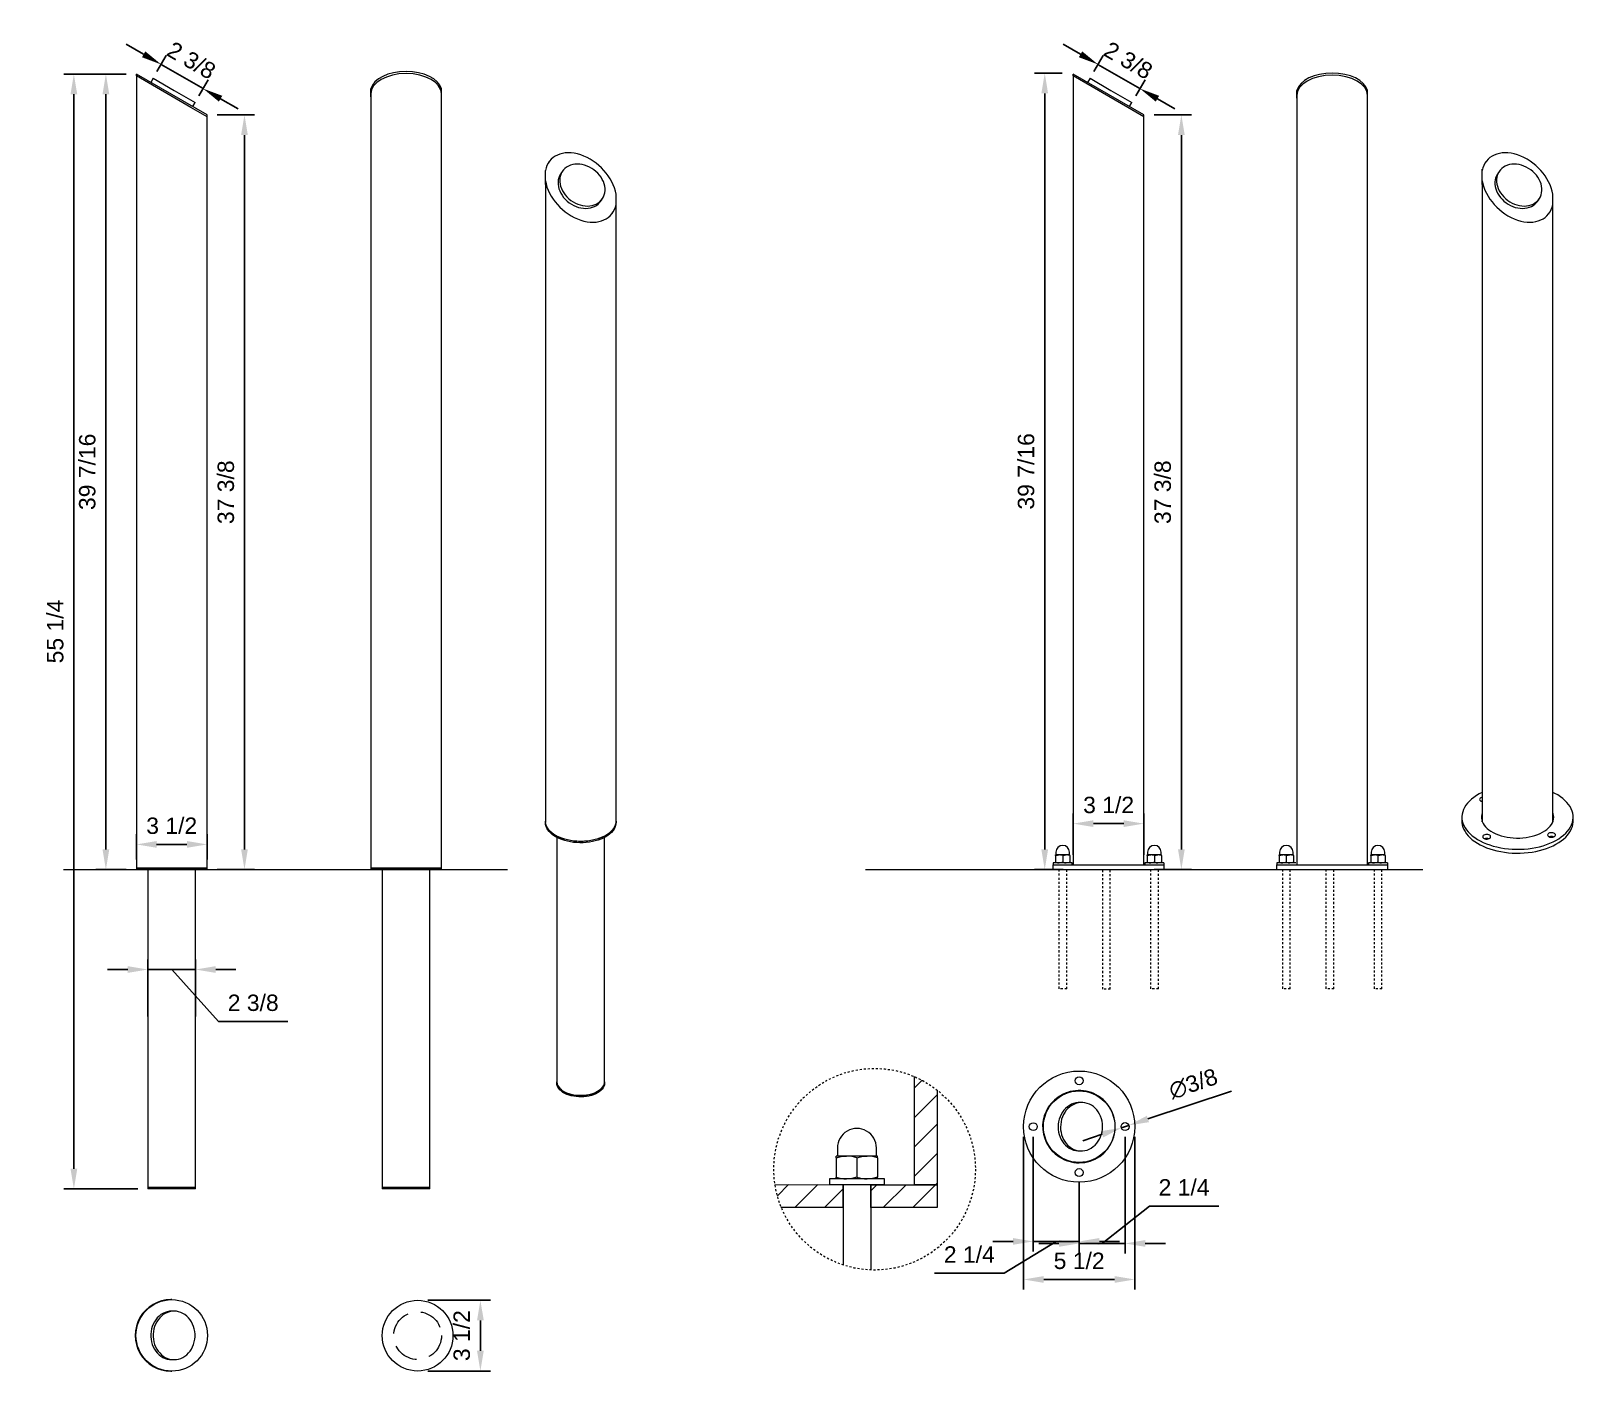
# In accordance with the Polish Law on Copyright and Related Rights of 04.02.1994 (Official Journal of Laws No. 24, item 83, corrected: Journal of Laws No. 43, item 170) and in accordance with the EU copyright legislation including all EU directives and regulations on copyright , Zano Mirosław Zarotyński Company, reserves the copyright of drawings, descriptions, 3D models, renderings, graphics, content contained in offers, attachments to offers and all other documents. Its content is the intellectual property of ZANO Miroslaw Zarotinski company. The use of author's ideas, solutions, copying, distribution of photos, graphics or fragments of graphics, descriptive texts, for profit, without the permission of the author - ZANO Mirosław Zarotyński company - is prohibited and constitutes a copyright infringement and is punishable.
# Model space of a CAD drawing. Header units: inches. Extents: x -1.8 to 74.6, y 7.1 to 73.5.
import ezdxf

# ---------------------------------------------------------------- set-up
doc = ezdxf.new("R2010")
doc.units = ezdxf.units.IN
doc.header["$PDSIZE"] = -1
doc.linetypes.add('HIDDEN', pattern=[1.905, 1.27, -0.635])
for name, color, linetype, lineweight in [('ZANO_R', 7, 'Continuous', 0), ('ZANO_R_przerywana', 250, 'HIDDEN', 0), ('ZANO_W', 1, 'Continuous', 0)]:
    doc.layers.add(name, color=color, linetype=linetype, lineweight=lineweight)
doc.styles.get("Standard").update_dxf_attribs({"font": 'arial.ttf'})
doc.dimstyles.new('amerykanie', dxfattribs={"dimtxt": 50, "dimasz": 50, "dimexe": 0.5, "dimexo": 0.5, "dimgap": 1, "dimtad": 1, "dimdec": 0, "dimzin": 0, "dimlunit": 5, "dimtxsty": 'Standard', "dimcen": 0.09, "dimclrd": 1, "dimclre": 1, "dimclrt": 1, "dimazin": 0, "dimtfac": 1, "dimtdec": 0, "dimtmove": 0, "dimatfit": 3, "dimfxl": 1, "dimtzin": 0, "dimarcsym": 1})

# ---------------------------------------------------------------- blocks, each defined once
blk = doc.blocks.new('*D356')
at = {"layer": 'Defpoints', "color": 0}
for p in [(52.213, 19.157), (52.587, 19.282)]:
    blk.add_point(p, dxfattribs=at)
at = {"layer": 'ZANO_W', "color": 1, "lineweight": -2}
for p, q in [((57.675, 20.982), (53.535, 19.599)), ((52.213, 19.157), (52.587, 19.282)), ((51.265, 18.84), (50.316, 18.523))]:
    blk.add_line(p, q, dxfattribs=at)
at = {"layer": 'ZANO_W', "color": 1}
for points in [[(51.318, 18.682), (51.212, 18.998), (52.213, 19.157)], [(53.482, 19.757), (53.588, 19.441), (52.587, 19.282)]]:
    blk.add_solid(points, dxfattribs=at)
at = {"layer": 'ZANO_W', "color": 1, "insert": (55.782, 21.338), "char_height": 0.8125, "attachment_point": 5, "rotation": 18.47872}
blk.add_mtext('∅3/8', dxfattribs=at)
blk = doc.blocks.new('*D357')
at = {"layer": 'Defpoints', "color": 0}
for p in [(6.915, 33.204), (3.416, 31.956), (6.915, 31.956)]:
    blk.add_point(p, dxfattribs=at)
at = {"layer": 'ZANO_W', "color": 1, "lineweight": -2}
for p, q in [((3.416, 32.456), (3.416, 33.704)), ((6.915, 32.456), (6.915, 33.704)), ((4.416, 33.204), (5.915, 33.204))]:
    blk.add_line(p, q, dxfattribs=at)
at = {"layer": 'ZANO_W', "color": 1}
for points in [[(4.416, 33.371), (4.416, 33.037), (3.416, 33.204)], [(5.915, 33.037), (5.915, 33.371), (6.915, 33.204)]]:
    blk.add_solid(points, dxfattribs=at)
at = {"layer": 'ZANO_W', "color": 1, "insert": (5.166, 34.124), "char_height": 0.8125, "attachment_point": 5}
blk.add_mtext('3 1/2', dxfattribs=at)
blk = doc.blocks.new('*D358')
at = {"layer": 'Defpoints', "color": 0}
for p in [(6.347, 27.004), (3.985, 24.179), (6.347, 24.179)]:
    blk.add_point(p, dxfattribs=at)
at = {"layer": 'ZANO_W', "color": 1, "lineweight": -2}
for p, q in [((2.985, 27.004), (1.985, 27.004)), ((3.985, 24.679), (3.985, 27.504)), ((3.985, 27.004), (6.347, 27.004)), ((7.482, 24.432), (5.166, 27.004)), ((6.347, 24.679), (6.347, 27.504)), ((7.347, 27.004), (8.347, 27.004)), ((10.923, 24.432), (7.482, 24.432))]:
    blk.add_line(p, q, dxfattribs=at)
at = {"layer": 'ZANO_W', "color": 1}
for points in [[(2.985, 26.837), (2.985, 27.171), (3.985, 27.004)], [(7.347, 27.171), (7.347, 26.837), (6.347, 27.004)]]:
    blk.add_solid(points, dxfattribs=at)
at = {"layer": 'ZANO_W', "color": 1, "insert": (9.203, 25.352), "char_height": 0.8125, "attachment_point": 5}
blk.add_mtext('2 3/8', dxfattribs=at)
blk = doc.blocks.new('*D359')
at = {"layer": 'Defpoints', "color": 0}
for p in [(17.349, 10.614), (20.46, 10.614), (17.349, 7.111)]:
    blk.add_point(p, dxfattribs=at)
at = {"layer": 'ZANO_W', "color": 1, "lineweight": -2}
for p, q in [((17.849, 10.614), (20.96, 10.614)), ((20.46, 8.111), (20.46, 9.614)), ((17.849, 7.111), (20.96, 7.111))]:
    blk.add_line(p, q, dxfattribs=at)
at = {"layer": 'ZANO_W', "color": 1}
for points in [[(20.627, 9.614), (20.293, 9.614), (20.46, 10.614)], [(20.293, 8.111), (20.627, 8.111), (20.46, 7.111)]]:
    blk.add_solid(points, dxfattribs=at)
at = {"layer": 'ZANO_W', "color": 1, "insert": (19.539, 8.863), "char_height": 0.8125, "attachment_point": 5, "rotation": 90}
blk.add_mtext('3 1/2', dxfattribs=at)
blk = doc.blocks.new('*D360')
at = {"layer": 'Defpoints', "color": 0}
for p in [(3.416, 71.374), (1.904, 31.956), (3.416, 31.956)]:
    blk.add_point(p, dxfattribs=at)
at = {"layer": 'ZANO_W', "color": 1, "lineweight": -2}
for p, q in [((2.916, 71.374), (1.404, 71.374)), ((1.904, 70.374), (1.904, 32.956)), ((2.916, 31.956), (1.404, 31.956))]:
    blk.add_line(p, q, dxfattribs=at)
at = {"layer": 'ZANO_W', "color": 1}
for points in [[(2.07, 70.374), (1.737, 70.374), (1.904, 71.374)], [(1.737, 32.956), (2.07, 32.956), (1.904, 31.956)]]:
    blk.add_solid(points, dxfattribs=at)
at = {"layer": 'ZANO_W', "color": 1, "insert": (0.983, 51.665), "char_height": 0.8125, "attachment_point": 5, "rotation": 90}
blk.add_mtext('39 7/16', dxfattribs=at)
blk = doc.blocks.new('*D361')
at = {"layer": 'Defpoints', "color": 0}
for p in [(6.915, 69.354), (6.915, 31.956), (8.77, 31.956)]:
    blk.add_point(p, dxfattribs=at)
at = {"layer": 'ZANO_W', "color": 1, "lineweight": -2}
for p, q in [((7.415, 69.354), (9.27, 69.354)), ((8.77, 68.354), (8.77, 32.956)), ((7.415, 31.956), (9.27, 31.956))]:
    blk.add_line(p, q, dxfattribs=at)
at = {"layer": 'ZANO_W', "color": 1}
for points in [[(8.937, 68.354), (8.603, 68.354), (8.77, 69.354)], [(8.603, 32.956), (8.937, 32.956), (8.77, 31.956)]]:
    blk.add_solid(points, dxfattribs=at)
at = {"layer": 'ZANO_W', "color": 1, "insert": (7.85, 50.655), "char_height": 0.8125, "attachment_point": 5, "rotation": 90}
blk.add_mtext('37 3/8', dxfattribs=at)
blk = doc.blocks.new('*D362')
at = {"layer": 'Defpoints', "color": 0}
for p in [(49.792, 71.419), (48.421, 31.956), (49.836, 31.956)]:
    blk.add_point(p, dxfattribs=at)
at = {"layer": 'ZANO_W', "color": 1, "lineweight": -2}
for p, q in [((49.292, 71.419), (47.921, 71.419)), ((48.421, 70.419), (48.421, 32.956)), ((49.336, 31.956), (47.921, 31.956))]:
    blk.add_line(p, q, dxfattribs=at)
at = {"layer": 'ZANO_W', "color": 1}
for points in [[(48.587, 70.419), (48.254, 70.419), (48.421, 71.419)], [(48.254, 32.956), (48.587, 32.956), (48.421, 31.956)]]:
    blk.add_solid(points, dxfattribs=at)
at = {"layer": 'ZANO_W', "color": 1, "insert": (47.5, 51.688), "char_height": 0.8125, "attachment_point": 5, "rotation": 90}
blk.add_mtext('39 7/16', dxfattribs=at)
blk = doc.blocks.new('*D364')
at = {"layer": 'Defpoints', "color": 0}
for p in [(53.336, 34.233), (49.836, 32.192), (53.336, 32.192)]:
    blk.add_point(p, dxfattribs=at)
at = {"layer": 'ZANO_W', "color": 1, "lineweight": -2}
for p, q in [((49.836, 32.692), (49.836, 34.733)), ((53.336, 32.692), (53.336, 34.733)), ((50.836, 34.233), (52.336, 34.233))]:
    blk.add_line(p, q, dxfattribs=at)
at = {"layer": 'ZANO_W', "color": 1}
for points in [[(50.836, 34.4), (50.836, 34.067), (49.836, 34.233)], [(52.336, 34.067), (52.336, 34.4), (53.336, 34.233)]]:
    blk.add_solid(points, dxfattribs=at)
at = {"layer": 'ZANO_W', "color": 1, "insert": (51.586, 35.154), "char_height": 0.8125, "attachment_point": 5}
blk.add_mtext('3 1/2', dxfattribs=at)
blk = doc.blocks.new('*D365')
at = {"layer": 'Defpoints', "color": 0}
for p in [(47.853, 19.218), (50.127, 16.945), (50.127, 13.532)]:
    blk.add_point(p, dxfattribs=at)
at = {"layer": 'ZANO_W', "color": 1, "lineweight": -2}
for p, q in [((47.853, 18.718), (47.853, 13.032)), ((50.127, 16.445), (50.127, 13.032)), ((46.853, 13.532), (45.853, 13.532)), ((46.404, 11.958), (48.99, 13.532)), ((47.853, 13.532), (50.127, 13.532)), ((51.127, 13.532), (52.127, 13.532)), ((42.967, 11.958), (46.404, 11.958))]:
    blk.add_line(p, q, dxfattribs=at)
at = {"layer": 'ZANO_W', "color": 1}
for points in [[(46.853, 13.365), (46.853, 13.699), (47.853, 13.532)], [(51.127, 13.699), (51.127, 13.365), (50.127, 13.532)]]:
    blk.add_solid(points, dxfattribs=at)
at = {"layer": 'ZANO_W', "color": 1, "insert": (44.685, 12.878), "char_height": 0.8125, "attachment_point": 5}
blk.add_mtext('2 1/4', dxfattribs=at)
blk = doc.blocks.new('*D366')
at = {"layer": 'Defpoints', "color": 0}
for p in [(52.4, 19.219), (50.127, 16.945), (52.4, 13.432)]:
    blk.add_point(p, dxfattribs=at)
at = {"layer": 'ZANO_W', "color": 1, "lineweight": -2}
for p, q in [((52.4, 18.719), (52.4, 12.932)), ((50.127, 16.445), (50.127, 12.932)), ((53.606, 15.285), (51.263, 13.432)), ((57.042, 15.285), (53.606, 15.285)), ((49.127, 13.432), (48.127, 13.432)), ((50.127, 13.432), (52.4, 13.432)), ((53.4, 13.432), (54.4, 13.432))]:
    blk.add_line(p, q, dxfattribs=at)
at = {"layer": 'ZANO_W', "color": 1}
for points in [[(49.127, 13.265), (49.127, 13.599), (50.127, 13.432)], [(53.4, 13.599), (53.4, 13.265), (52.4, 13.432)]]:
    blk.add_solid(points, dxfattribs=at)
at = {"layer": 'ZANO_W', "color": 1, "insert": (55.324, 16.205), "char_height": 0.8125, "attachment_point": 5}
blk.add_mtext('2 1/4', dxfattribs=at)
blk = doc.blocks.new('*D367')
at = {"layer": 'Defpoints', "color": 0}
for p in [(4.185, 71.067), (6.719, 70.654), (6.264, 69.866)]:
    blk.add_point(p, dxfattribs=at)
at = {"layer": 'ZANO_W', "color": 1, "lineweight": -2}
for p, q in [((3.774, 72.354), (2.908, 72.854)), ((4.435, 71.5), (4.89, 72.287)), ((4.64, 71.854), (6.719, 70.654)), ((6.514, 70.299), (6.969, 71.087)), ((7.585, 70.154), (8.451, 69.654))]:
    blk.add_line(p, q, dxfattribs=at)
at = {"layer": 'ZANO_W', "color": 1}
for points in [[(3.69, 72.21), (3.857, 72.499), (4.64, 71.854)], [(7.669, 70.298), (7.502, 70.009), (6.719, 70.654)]]:
    blk.add_solid(points, dxfattribs=at)
at = {"layer": 'ZANO_W', "color": 1, "insert": (6.14, 72.051), "char_height": 0.8125, "attachment_point": 5, "rotation": 330}
blk.add_mtext('2 3/8', dxfattribs=at)
blk = doc.blocks.new('*D369')
at = {"layer": 'Defpoints', "color": 0}
for p in [(53.336, 69.354), (53.336, 31.956), (55.191, 31.956)]:
    blk.add_point(p, dxfattribs=at)
at = {"layer": 'ZANO_W', "color": 1, "lineweight": -2}
for p, q in [((53.836, 69.354), (55.691, 69.354)), ((55.191, 68.354), (55.191, 32.956)), ((53.836, 31.956), (55.691, 31.956))]:
    blk.add_line(p, q, dxfattribs=at)
at = {"layer": 'ZANO_W', "color": 1}
for points in [[(55.357, 68.354), (55.024, 68.354), (55.191, 69.354)], [(55.024, 32.956), (55.357, 32.956), (55.191, 31.956)]]:
    blk.add_solid(points, dxfattribs=at)
at = {"layer": 'ZANO_W', "color": 1, "insert": (54.27, 50.655), "char_height": 0.8125, "attachment_point": 5, "rotation": 90}
blk.add_mtext('37 3/8', dxfattribs=at)
blk = doc.blocks.new('*D370')
at = {"layer": 'Defpoints', "color": 0}
for p in [(50.605, 71.067), (53.14, 70.654), (52.685, 69.866)]:
    blk.add_point(p, dxfattribs=at)
at = {"layer": 'ZANO_W', "color": 1, "lineweight": -2}
for p, q in [((50.194, 72.354), (49.328, 72.854)), ((50.855, 71.5), (51.31, 72.287)), ((51.06, 71.854), (53.14, 70.654)), ((52.935, 70.299), (53.39, 71.087)), ((54.006, 70.154), (54.872, 69.654))]:
    blk.add_line(p, q, dxfattribs=at)
at = {"layer": 'ZANO_W', "color": 1}
for points in [[(50.111, 72.21), (50.278, 72.499), (51.06, 71.854)], [(54.089, 70.298), (53.923, 70.009), (53.14, 70.654)]]:
    blk.add_solid(points, dxfattribs=at)
at = {"layer": 'ZANO_W', "color": 1, "insert": (52.56, 72.051), "char_height": 0.8125, "attachment_point": 5, "rotation": 330}
blk.add_mtext('2 3/8', dxfattribs=at)
blk = doc.blocks.new('*D371')
at = {"layer": 'Defpoints', "color": 0}
for p in [(47.371, 19.218), (52.882, 19.219), (52.882, 11.646)]:
    blk.add_point(p, dxfattribs=at)
at = {"layer": 'ZANO_W', "color": 1, "lineweight": -2}
for p, q in [((47.371, 18.718), (47.371, 11.146)), ((52.882, 18.719), (52.882, 11.146)), ((48.371, 11.646), (51.882, 11.646))]:
    blk.add_line(p, q, dxfattribs=at)
at = {"layer": 'ZANO_W', "color": 1}
for points in [[(48.371, 11.813), (48.371, 11.479), (47.371, 11.646)], [(51.882, 11.479), (51.882, 11.813), (52.882, 11.646)]]:
    blk.add_solid(points, dxfattribs=at)
at = {"layer": 'ZANO_W', "color": 1, "insert": (50.126, 12.566), "char_height": 0.8125, "attachment_point": 5}
blk.add_mtext('5 1/2', dxfattribs=at)
blk = doc.blocks.new('*D372')
at = {"layer": 'Defpoints', "color": 0}
for p in [(3.416, 71.374), (0.317, 16.131), (3.985, 16.131)]:
    blk.add_point(p, dxfattribs=at)
at = {"layer": 'ZANO_W', "color": 1, "lineweight": -2}
for p, q in [((2.916, 71.374), (-0.183, 71.374)), ((0.317, 70.374), (0.317, 17.131)), ((3.485, 16.131), (-0.183, 16.131))]:
    blk.add_line(p, q, dxfattribs=at)
at = {"layer": 'ZANO_W', "color": 1}
for points in [[(0.484, 70.374), (0.15, 70.374), (0.317, 71.374)], [(0.15, 17.131), (0.484, 17.131), (0.317, 16.131)]]:
    blk.add_solid(points, dxfattribs=at)
at = {"layer": 'ZANO_W', "color": 1, "insert": (-0.603, 43.752), "char_height": 0.8125, "attachment_point": 5, "rotation": 90}
blk.add_mtext('55 1/4', dxfattribs=at)

msp = doc.modelspace()

# ---------------------------------------------------------------- linework, layer by layer
at = {"layer": 'ZANO_R'}
for p, q in [((6.91544, 69.35368), (3.41574, 71.37423)), ((3.41574, 71.28332), (3.41574, 51.71809)), ((6.11428, 69.72532), (3.41574, 71.28332)), ((4.24387, 71.16886), (4.12577, 70.9643)), ((4.24387, 71.16886), (5.28369, 70.56851)), ((53.33598, 69.35368), (49.83628, 71.37423)), ((49.83628, 71.32269), (49.83628, 32.19222)), ((52.53482, 69.72532), (49.83628, 71.28332)), ((50.66441, 71.16886), (50.54631, 70.9643)), ((50.66441, 71.16886), (51.70423, 70.56851)), ((5.28369, 70.56851), (6.32351, 69.96817)), ((15.02872, 70.39115), (15.02872, 32.03475)), ((18.52842, 32.03475), (18.52842, 70.39115)), ((51.70423, 70.56851), (52.74405, 69.96817)), ((60.91469, 70.31241), (60.91469, 32.19222)), ((64.41439, 32.19222), (64.41439, 70.31241)), ((6.91544, 69.26277), (6.11428, 69.72532)), ((6.20541, 69.76362), (6.32351, 69.96817)), ((53.33598, 69.26277), (52.53482, 69.72532)), ((52.62595, 69.76362), (52.74405, 69.96817)), ((6.91544, 51.71809), (6.91544, 69.26277)), ((53.33598, 32.19222), (53.33598, 69.30214)), ((23.85715, 67.02145), (23.82931, 66.98184)), ((24.53097, 66.56383), (24.44746, 66.44501)), ((70.27462, 67.02145), (70.24678, 66.98184)), ((70.94844, 66.56383), (70.86493, 66.44501)), ((23.67995, 65.91039), (23.67995, 34.36081)), ((70.09742, 65.91039), (70.09742, 34.36081)), ((26.41213, 65.06419), (26.49564, 65.18301)), ((72.82959, 65.06419), (72.9131, 65.18301)), ((26.9746, 64.44815), (27.00244, 64.48775)), ((27.17964, 34.36081), (27.17964, 64.91984)), ((73.39207, 64.44815), (73.41991, 64.48775)), ((73.59711, 34.36081), (73.59711, 64.91984)), ((3.41574, 51.71809), (3.41574, 32.03475)), ((6.91544, 32.03475), (6.91544, 51.71809)), ((69.0916, 34.55367), (69.0916, 34.36081)), ((74.60293, 34.36081), (74.60293, 34.55367)), ((23.67995, 34.36081), (23.67995, 34.29652)), ((27.17964, 34.29652), (27.17964, 34.36081)), ((70.09819, 34.33078), (70.09742, 34.36081)), ((24.2488, 33.55112), (24.2488, 21.43872)), ((26.6108, 21.43872), (26.6108, 33.55112)), ((48.83046, 32.19222), (48.83046, 31.95602)), ((48.83046, 32.19222), (51.72084, 32.19222)), ((48.84078, 32.29064), (48.84078, 32.19222)), ((49.78558, 32.29064), (48.84078, 32.29064)), ((48.95888, 32.65266), (48.95888, 32.6843)), ((49.13603, 32.6843), (48.95888, 32.6843)), ((48.95888, 32.65266), (48.95888, 32.32228)), ((48.95888, 32.29064), (48.95888, 32.32228)), ((48.97856, 32.82209), (48.97856, 32.69415)), ((49.49033, 32.6843), (49.13603, 32.6843)), ((49.31318, 32.65266), (49.31318, 32.32228)), ((49.66748, 32.6843), (49.49033, 32.6843)), ((49.6478, 32.69415), (49.6478, 32.82209)), ((49.66748, 32.65266), (49.66748, 32.6843)), ((49.66748, 32.65266), (49.66748, 32.32228)), ((49.66748, 32.29064), (49.66748, 32.32228)), ((49.78558, 32.19222), (49.78558, 32.29064)), ((51.72084, 32.19222), (54.34179, 32.19222)), ((53.38219, 32.29064), (53.38219, 32.19222)), ((54.32699, 32.29064), (53.38219, 32.29064)), ((53.50029, 32.65266), (53.50029, 32.6843)), ((53.67744, 32.6843), (53.50029, 32.6843)), ((53.50029, 32.65266), (53.50029, 32.32228)), ((53.50029, 32.29064), (53.50029, 32.32228)), ((53.51998, 32.82209), (53.51998, 32.69415)), ((54.03174, 32.6843), (53.67744, 32.6843)), ((53.85459, 32.65266), (53.85459, 32.32228)), ((54.20889, 32.6843), (54.03174, 32.6843)), ((54.18921, 32.69415), (54.18921, 32.82209)), ((54.20889, 32.65266), (54.20889, 32.6843)), ((54.20889, 32.65266), (54.20889, 32.32228)), ((54.20889, 32.29064), (54.20889, 32.32228)), ((54.34179, 31.95602), (54.34179, 32.19222)), ((59.90888, 32.19222), (59.90888, 31.95602)), ((59.90888, 32.19222), (65.42021, 32.19222)), ((59.91919, 32.29064), (59.91919, 32.19222)), ((60.86399, 32.29064), (59.91919, 32.29064)), ((60.03729, 32.65266), (60.03729, 32.6843)), ((60.21444, 32.6843), (60.03729, 32.6843)), ((60.03729, 32.65266), (60.03729, 32.32228)), ((60.03729, 32.29064), (60.03729, 32.32228)), ((60.05698, 32.82209), (60.05698, 32.69415)), ((60.56874, 32.6843), (60.21444, 32.6843)), ((60.39159, 32.65266), (60.39159, 32.32228)), ((60.74589, 32.6843), (60.56874, 32.6843)), ((60.72621, 32.69415), (60.72621, 32.82209)), ((60.74589, 32.65266), (60.74589, 32.6843)), ((60.74589, 32.65266), (60.74589, 32.32228)), ((60.74589, 32.29064), (60.74589, 32.32228)), ((64.46061, 32.29064), (64.46061, 32.19222)), ((65.40541, 32.29064), (64.46061, 32.29064)), ((64.57871, 32.65266), (64.57871, 32.6843)), ((64.75586, 32.6843), (64.57871, 32.6843)), ((64.57871, 32.65266), (64.57871, 32.32228)), ((64.57871, 32.29064), (64.57871, 32.32228)), ((64.59839, 32.82209), (64.59839, 32.69415)), ((65.11016, 32.6843), (64.75586, 32.6843)), ((64.93301, 32.65266), (64.93301, 32.32228)), ((65.28731, 32.6843), (65.11016, 32.6843)), ((65.26762, 32.69415), (65.26762, 32.82209)), ((65.28731, 32.65266), (65.28731, 32.6843)), ((65.28731, 32.65266), (65.28731, 32.32228)), ((65.28731, 32.29064), (65.28731, 32.32228)), ((65.42021, 31.95602), (65.42021, 32.19222)), ((3.41574, 32.03475), (3.41574, 31.95602)), ((6.91544, 32.03475), (3.41574, 32.03475)), ((6.91544, 31.95602), (3.41574, 31.95602)), ((3.98459, 31.95602), (3.98459, 16.20935)), ((6.34659, 16.20935), (6.34659, 31.95602)), ((6.91544, 31.95602), (6.91544, 32.03475)), ((15.02872, 32.03475), (15.02872, 31.95602)), ((16.77857, 32.03475), (15.02872, 32.03475)), ((18.52842, 32.03475), (15.02872, 32.03475)), ((16.77857, 31.95602), (15.02872, 31.95602)), ((15.59757, 31.95602), (15.59757, 16.20935)), ((18.52842, 32.03475), (16.77857, 32.03475)), ((18.52842, 31.95602), (16.77857, 31.95602)), ((17.95957, 16.20935), (17.95957, 31.95602)), ((18.52842, 31.95602), (18.52842, 32.03475)), ((48.83046, 31.95602), (51.72084, 31.95602)), ((51.72084, 31.95602), (54.34179, 31.95602)), ((59.90888, 31.95602), (65.42021, 31.95602)), ((24.2488, 21.43872), (24.2488, 21.37443)), ((26.6108, 21.37443), (26.6108, 21.43872)), ((41.9566, 21.70415), (41.9566, 16.34302)), ((41.9566, 21.11908), (42.35181, 21.5143)), ((41.9566, 19.66052), (43.09353, 20.79745)), ((43.09353, 21.02771), (43.09353, 16.34302)), ((50.21258, 20.98832), (50.17326, 20.99023)), ((50.30277, 20.41243), (50.18481, 20.41818)), ((41.9566, 18.20196), (43.09353, 19.33889)), ((38.09103, 17.67279), (38.09103, 17.76418)), ((38.60265, 17.76418), (38.09103, 17.76418)), ((38.09103, 17.67279), (38.34169, 17.7391)), ((38.09103, 17.67279), (38.09103, 16.71864)), ((38.14788, 18.16211), (38.14788, 17.79261)), ((38.34169, 17.7391), (38.60265, 17.76418)), ((39.62589, 17.76418), (38.60265, 17.76418)), ((39.11427, 17.67279), (39.36493, 17.7391)), ((39.11427, 17.67279), (39.11427, 16.71864)), ((39.36493, 17.7391), (39.62589, 17.76418)), ((40.13751, 17.76418), (39.62589, 17.76418)), ((40.08066, 17.79261), (40.08066, 18.16211)), ((40.13751, 17.67279), (40.13751, 17.76418)), ((40.13751, 17.67279), (40.13751, 16.71864)), ((41.9566, 16.7434), (43.09353, 17.88033)), ((50.06802, 18.01965), (50.18598, 18.01391)), ((50.00094, 17.45143), (50.04026, 17.44951)), ((3.98459, 16.20935), (3.98459, 16.13062)), ((6.34659, 16.20935), (3.98459, 16.20935)), ((3.98459, 16.20935), (5.16744, 16.20935)), ((6.34659, 16.13062), (3.98459, 16.13062)), ((5.16744, 16.20935), (6.34659, 16.20935)), ((6.34659, 16.13062), (6.34659, 16.20935)), ((15.59757, 16.20935), (15.59757, 16.13062)), ((16.78042, 16.20935), (15.59757, 16.20935)), ((15.59757, 16.20935), (17.95957, 16.20935)), ((16.78042, 16.13062), (15.59757, 16.13062)), ((17.95957, 16.20935), (16.78042, 16.20935)), ((17.95957, 16.13062), (16.78042, 16.13062)), ((17.95957, 16.13062), (17.95957, 16.20935)), ((35.0547, 16.34557), (38.43211, 16.34302)), ((35.17239, 15.79344), (35.7244, 16.34544)), ((36.0436, 15.20609), (37.18166, 16.34414)), ((37.50217, 15.20609), (38.43211, 16.13603)), ((37.74995, 16.62725), (37.74995, 16.34302)), ((40.47859, 16.62725), (37.74995, 16.62725)), ((40.47859, 16.34302), (37.74995, 16.34302)), ((38.09103, 16.62725), (38.09103, 16.71864)), ((38.43211, 15.20609), (38.43211, 16.34302)), ((38.43211, 16.34302), (38.43211, 12.36278)), ((38.86362, 16.65234), (38.60265, 16.62725)), ((39.11427, 16.71864), (38.86362, 16.65234)), ((39.88685, 16.65234), (39.62589, 16.62725)), ((39.79643, 15.20609), (39.79643, 16.34302)), ((39.79643, 16.34302), (43.09353, 16.34302)), ((39.79643, 16.34302), (39.79643, 12.11669)), ((39.79643, 16.04179), (40.09766, 16.34302)), ((40.13751, 16.71864), (39.88685, 16.65234)), ((40.13751, 16.62725), (40.13751, 16.71864)), ((40.41929, 15.20609), (41.55622, 16.34302)), ((40.47859, 16.34302), (40.47859, 16.62725)), ((41.87785, 15.20609), (43.01478, 16.34302)), ((43.09353, 16.34302), (41.9566, 16.34302)), ((43.01478, 16.34302), (43.09353, 16.42177)), ((38.43211, 15.20609), (35.35048, 15.20609)), ((43.09353, 15.20609), (39.79643, 15.20609)), ((5.16559, 10.64647), (5.12622, 10.64647)), ((5.28369, 10.07565), (5.16559, 10.07565)), ((5.16559, 7.67428), (5.28369, 7.67428)), ((5.12622, 7.10347), (5.16559, 7.10347))]:
    msp.add_line(p, q, dxfattribs=at)
for points in [[(3.41574, 71.28332), (3.41574, 71.37423)], [(49.83628, 71.28332), (49.83628, 71.37423)], [(15.02872, 70.25446), (15.02872, 70.64148)], [(18.52842, 70.25446), (18.52842, 70.64148)], [(60.91469, 70.17572), (60.91469, 70.56274)], [(64.41439, 70.17572), (64.41439, 70.56274)], [(6.91544, 69.26277), (6.91544, 69.35368)], [(53.33598, 69.26277), (53.33598, 69.35368)], [(23.67995, 65.91039), (23.67995, 66.5972)], [(70.09742, 65.91039), (70.09742, 66.66767)], [(27.17964, 64.91984), (27.17964, 65.42273)], [(73.59711, 64.91984), (73.59711, 65.42273)], [(48.84078, 32.19222), (49.78558, 32.19222)], [(53.38219, 32.19222), (54.32699, 32.19222)], [(54.32699, 32.29064), (54.32699, 32.19222)], [(59.91919, 32.19222), (60.86399, 32.19222)], [(62.07876, 32.19222), (63.02356, 32.19222)], [(64.46061, 32.19222), (65.40541, 32.19222)], [(65.40541, 32.29064), (65.40541, 32.19222)], [(-0.1996, 31.95602), (21.79704, 31.95602)], [(39.54255, 31.95602), (67.15119, 31.95602)], [(43.09353, 16.34302), (43.09353, 15.20609)]]:
    msp.add_lwpolyline(points, dxfattribs=at)
at = {"layer": 'ZANO_R', "flags": 128}
for points in [[(24.66429, 65.3833), (24.74877, 65.28728), (24.8422, 65.19813), (24.94351, 65.1169), (25.05149, 65.04454), (25.16489, 64.98189), (25.28238, 64.9297), (25.40257, 64.88858), (25.52406, 64.859), (25.64542, 64.84131), (25.76524, 64.83573), (25.8821, 64.8423), (25.99463, 64.86097), (26.10153, 64.89151), (26.20153, 64.93356), (26.29346, 64.98663), (26.37624, 65.0501), (26.4489, 65.12322), (26.5106, 65.20513), (26.5606, 65.29488), (26.59833, 65.39141), (26.62333, 65.4936), (26.63532, 65.60023), (26.63416, 65.71007), (26.61985, 65.82183), (26.59258, 65.93419), (26.55264, 66.04583), (26.50053, 66.15546), (26.43684, 66.26178), (26.36232, 66.36354), (26.27784, 66.45956), (26.18441, 66.54871), (26.0831, 66.62994), (25.97512, 66.7023), (25.86172, 66.76494), (25.74423, 66.81713), (25.62404, 66.85826), (25.50255, 66.88784), (25.38119, 66.90553), (25.26137, 66.91111), (25.14451, 66.90453), (25.03197, 66.88586), (24.92508, 66.85533), (24.82508, 66.81328), (24.73315, 66.76021), (24.65037, 66.69674), (24.5777, 66.62362), (24.51601, 66.54171), (24.466, 66.45196), (24.42828, 66.35542), (24.40327, 66.25324), (24.39128, 66.1466), (24.39245, 66.03677), (24.40675, 65.92501), (24.43403, 65.81265), (24.47396, 65.701), (24.52608, 65.59138), (24.58977, 65.48506), (24.66429, 65.3833)], [(71.08176, 65.3833), (71.16623, 65.28728), (71.25967, 65.19813), (71.36098, 65.1169), (71.46896, 65.04454), (71.58236, 64.98189), (71.69984, 64.9297), (71.82004, 64.88858), (71.94153, 64.859), (72.06289, 64.84131), (72.1827, 64.83573), (72.29957, 64.8423), (72.4121, 64.86097), (72.519, 64.89151), (72.619, 64.93356), (72.71092, 64.98663), (72.79371, 65.0501), (72.86637, 65.12322), (72.92807, 65.20513), (72.97807, 65.29488), (73.0158, 65.39141), (73.0408, 65.4936), (73.05279, 65.60023), (73.05163, 65.71007), (73.03732, 65.82183), (73.01004, 65.93419), (72.97011, 66.04583), (72.918, 66.15546), (72.8543, 66.26178), (72.77978, 66.36354), (72.69531, 66.45956), (72.60187, 66.54871), (72.50057, 66.62994), (72.39258, 66.7023), (72.27919, 66.76494), (72.1617, 66.81713), (72.04151, 66.85826), (71.92002, 66.88784), (71.79866, 66.90553), (71.67884, 66.91111), (71.56198, 66.90453), (71.44944, 66.88586), (71.34255, 66.85533), (71.24255, 66.81328), (71.15062, 66.76021), (71.06784, 66.69674), (70.99517, 66.62362), (70.93348, 66.54171), (70.88347, 66.45196), (70.84575, 66.35542), (70.82074, 66.25324), (70.80875, 66.1466), (70.80992, 66.03677), (70.82422, 65.92501), (70.8515, 65.81265), (70.89143, 65.701), (70.94355, 65.59138), (71.00724, 65.48506), (71.08176, 65.3833)], [(24.44746, 66.44501), (24.4325, 66.42289), (24.3825, 66.33314), (24.34477, 66.23661), (24.31977, 66.13442), (24.30778, 66.02779), (24.30894, 65.91795), (24.32324, 65.80619), (24.35052, 65.69383), (24.39046, 65.58219), (24.44257, 65.47256), (24.50626, 65.36624), (24.58078, 65.26448)], [(70.86493, 66.44501), (70.84997, 66.42289), (70.79996, 66.33314), (70.76224, 66.23661), (70.73723, 66.13442), (70.72524, 66.02779), (70.72641, 65.91795), (70.74071, 65.80619), (70.76799, 65.69383), (70.80792, 65.58219), (70.86004, 65.47256), (70.92373, 65.36624), (70.99825, 65.26448)], [(24.58078, 65.26448), (24.66526, 65.16846), (24.75869, 65.07931), (24.86, 64.99808), (24.96798, 64.92572), (25.08138, 64.86308), (25.19887, 64.81089), (25.31906, 64.76976), (25.44055, 64.74018), (25.56191, 64.72249), (25.68173, 64.71691), (25.79859, 64.72349), (25.91113, 64.74215), (26.01802, 64.77269), (26.11802, 64.81474), (26.20995, 64.86781), (26.29273, 64.93128), (26.36539, 65.0044), (26.41213, 65.06419)], [(70.99825, 65.26448), (71.08273, 65.16846), (71.17616, 65.07931), (71.27747, 64.99808), (71.38545, 64.92572), (71.49885, 64.86308), (71.61634, 64.81089), (71.73653, 64.76976), (71.85802, 64.74018), (71.97938, 64.72249), (72.0992, 64.71691), (72.21606, 64.72349), (72.32859, 64.74215), (72.43549, 64.77269), (72.53549, 64.81474), (72.62742, 64.86781), (72.7102, 64.93128), (72.78286, 65.0044), (72.82959, 65.06419)], [(70.09742, 35.7826), (70.08999, 35.77906), (69.94303, 35.70357), (69.80579, 35.62221), (69.67894, 35.53542), (69.56315, 35.44362), (69.45899, 35.34728), (69.367, 35.2469), (69.28766, 35.14299), (69.22135, 35.03608), (69.16843, 34.9267), (69.12916, 34.81543), (69.10374, 34.70282), (69.09229, 34.58946), (69.09489, 34.47591), (69.11151, 34.36275), (69.14208, 34.25057), (69.18643, 34.13994), (69.24433, 34.03141), (69.31551, 33.92554), (69.39958, 33.82288), (69.49613, 33.72393), (69.60465, 33.62922), (69.72461, 33.53922), (69.85538, 33.45439), (69.9963, 33.37515)], [(70.09742, 35.54235), (70.06992, 35.53533), (70.02659, 35.51711), (69.99338, 35.49282), (69.97275, 35.46426), (69.96623, 35.43354), (69.97432, 35.40295), (69.99639, 35.37475), (70.03083, 35.35104)], [(69.9963, 33.37515), (70.14665, 33.30193), (70.30567, 33.23508), (70.47255, 33.17495), (70.64643, 33.12185), (70.82643, 33.07604), (71.01163, 33.03777), (71.20109, 33.00722), (71.39384, 32.98454), (71.5889, 32.96987), (71.78528, 32.96326), (71.98198, 32.96476), (72.17798, 32.97436), (72.37231, 32.992), (72.56396, 33.01761), (72.75195, 33.05104), (72.93534, 33.09212), (73.11318, 33.14066), (73.28457, 33.19639), (73.44864, 33.25904), (73.60454, 33.32829), (73.75149, 33.40378), (73.88874, 33.48513), (74.01559, 33.57193), (74.13138, 33.66373), (74.23554, 33.76007), (74.32752, 33.86045), (74.40687, 33.96436), (74.47317, 34.07127), (74.5261, 34.18064), (74.56537, 34.29192), (74.59079, 34.40452), (74.60223, 34.51789), (74.59964, 34.63144), (74.58301, 34.7446), (74.55245, 34.85678), (74.5081, 34.96741), (74.45019, 35.07594), (74.37902, 35.18181), (74.29495, 35.28447), (74.1984, 35.38341), (74.08988, 35.47813), (73.96992, 35.56813), (73.83915, 35.65296), (73.69823, 35.73219), (73.59711, 35.7826)], [(70.03083, 35.35104), (70.07508, 35.33357), (70.09742, 35.32809)], [(70.09742, 35.34948), (70.06992, 35.34246), (70.05893, 35.33879)], [(70.09742, 34.77453), (70.07339, 34.69709), (70.05838, 34.60603), (70.05736, 34.51455), (70.07036, 34.42338), (70.09726, 34.33323), (70.13785, 34.24481), (70.19183, 34.1588), (70.25876, 34.07589), (70.33812, 33.99671), (70.4293, 33.92189), (70.53157, 33.85202), (70.64414, 33.78764)], [(70.09742, 34.58167), (70.07339, 34.50423), (70.06389, 34.45724)], [(70.64414, 33.78764), (70.76612, 33.72925), (70.89657, 33.67731), (71.03445, 33.63224), (71.1787, 33.59437), (71.32818, 33.56402), (71.48173, 33.54141), (71.63813, 33.52672), (71.79617, 33.52007), (71.95461, 33.5215), (72.11221, 33.53102), (72.26774, 33.54854), (72.41997, 33.57393), (72.56773, 33.60698), (72.70984, 33.64744), (72.84521, 33.695), (72.97276, 33.74928), (73.09151, 33.80985), (73.20051, 33.87624), (73.29893, 33.94793), (73.38599, 34.02437), (73.461, 34.10495), (73.52338, 34.18904), (73.57265, 34.27598), (73.60841, 34.3651), (73.63039, 34.45569), (73.63841, 34.54705), (73.63241, 34.63846), (73.61245, 34.72921), (73.59711, 34.77453)], [(73.63064, 34.45724), (73.61245, 34.53634), (73.59711, 34.58167)], [(27.17964, 34.36081), (27.17568, 34.29285), (27.1581, 34.20278), (27.1266, 34.11398), (27.08145, 34.02717), (27.02299, 33.94304), (26.95171, 33.86228), (26.86817, 33.78553), (26.77306, 33.71342), (26.66712, 33.64651), (26.55123, 33.58536), (26.42631, 33.53045), (26.29336, 33.48222), (26.15346, 33.44107), (26.00773, 33.40733), (25.85735, 33.38126), (25.70353, 33.36308), (25.54751, 33.35293), (25.39053, 33.3509), (25.23387, 33.35699), (25.07879, 33.37117), (24.92654, 33.39332), (24.77834, 33.42326), (24.63538, 33.46074), (24.49882, 33.50547), (24.36975, 33.55709), (24.24922, 33.61518), (24.1382, 33.67928), (24.03757, 33.74886), (23.94816, 33.82337), (23.87067, 33.9022), (23.80573, 33.98473), (23.75388, 34.07028), (23.71551, 34.15818), (23.69095, 34.2477), (23.68039, 34.33814), (23.67995, 34.36081)], [(27.17964, 34.36081), (27.1792, 34.33814), (27.16864, 34.2477), (27.14408, 34.15818), (27.10571, 34.07028), (27.05386, 33.98473), (26.98892, 33.9022), (26.91143, 33.82337), (26.82202, 33.74886), (26.72139, 33.67928), (26.61037, 33.61518), (26.48984, 33.55709), (26.36077, 33.50547), (26.22421, 33.46074), (26.08125, 33.42326), (25.93305, 33.39332), (25.7808, 33.37117), (25.62572, 33.35699), (25.46906, 33.3509), (25.31208, 33.35293), (25.15606, 33.36308), (25.00224, 33.38126), (24.85186, 33.40733), (24.70613, 33.44107), (24.56623, 33.48222), (24.43328, 33.53045), (24.30836, 33.58536), (24.19247, 33.64651), (24.08653, 33.71342), (23.99142, 33.78553), (23.90788, 33.86228), (23.8366, 33.94304), (23.77814, 34.02717), (23.73299, 34.11398), (23.70149, 34.20278), (23.68391, 34.29285), (23.67995, 34.36081)], [(27.17964, 34.29652), (27.17568, 34.22857), (27.1581, 34.13849), (27.1266, 34.04969), (27.08145, 33.96288), (27.02299, 33.87876), (26.95171, 33.79799), (26.86817, 33.72124), (26.77306, 33.64913), (26.66712, 33.58222), (26.55123, 33.52107), (26.42631, 33.46616), (26.29336, 33.41794), (26.15346, 33.37678), (26.00773, 33.34304), (25.85735, 33.31697), (25.70353, 33.29879), (25.54751, 33.28864), (25.39053, 33.28661), (25.23387, 33.2927), (25.07879, 33.30688), (24.92654, 33.32903), (24.77834, 33.35897), (24.63538, 33.39645), (24.49882, 33.44119), (24.36975, 33.49281), (24.24922, 33.5509), (24.1382, 33.61499), (24.03757, 33.68457), (23.94816, 33.75908), (23.87067, 33.83791), (23.80573, 33.92044), (23.75388, 34.00599), (23.71551, 34.09389), (23.69095, 34.18342), (23.68039, 34.27385), (23.67995, 34.29652)], [(69.0916, 34.36081), (69.09489, 34.28304), (69.11151, 34.16989), (69.14208, 34.0577), (69.18643, 33.94707), (69.24433, 33.83854), (69.31551, 33.73267), (69.39958, 33.63001), (69.49613, 33.53107), (69.60465, 33.43635), (69.72461, 33.34635), (69.85538, 33.26152), (69.9963, 33.18229)], [(69.9963, 33.18229), (70.14665, 33.10906), (70.30567, 33.04221), (70.47255, 32.98209), (70.64643, 32.92898), (70.82643, 32.88318), (71.01163, 32.8449), (71.20109, 32.81435), (71.39384, 32.79168), (71.5889, 32.777), (71.78528, 32.7704), (71.98198, 32.7719), (72.17798, 32.78149), (72.37231, 32.79914), (72.56396, 32.82474), (72.75195, 32.85817), (72.93534, 32.89925), (73.11318, 32.94779), (73.28457, 33.00352), (73.44864, 33.06617), (73.60454, 33.13542), (73.75149, 33.21092), (73.88874, 33.29227), (74.01559, 33.37906), (74.13138, 33.47086), (74.23554, 33.5672), (74.32752, 33.66758), (74.40687, 33.77149), (74.47317, 33.8784), (74.5261, 33.98778), (74.56537, 34.09905), (74.59079, 34.21166), (74.60223, 34.32503), (74.60293, 34.36081)], [(70.18801, 33.49722), (70.23225, 33.47974), (70.28302, 33.46981), (70.33655, 33.46816), (70.38886, 33.4749), (70.43609, 33.48954), (70.47472, 33.51099), (70.50189, 33.53767), (70.51559, 33.56759), (70.5148, 33.59853), (70.49958, 33.6282), (70.47105, 33.6544), (70.43134, 33.67518), (70.38339, 33.68901), (70.33075, 33.69486), (70.27733, 33.69229), (70.22709, 33.6815), (70.18376, 33.66329), (70.15055, 33.639), (70.12992, 33.61043), (70.12341, 33.57972), (70.13149, 33.54913), (70.15357, 33.52093), (70.18801, 33.49722)], [(73.39927, 33.58795), (73.44351, 33.57048), (73.49428, 33.56055), (73.54781, 33.55889), (73.60013, 33.56563), (73.64735, 33.58027), (73.68598, 33.60173), (73.71316, 33.6284), (73.72686, 33.65832), (73.72607, 33.68926), (73.71084, 33.71893), (73.68232, 33.74513), (73.64261, 33.76592), (73.59465, 33.77975), (73.54202, 33.7856), (73.4886, 33.78303), (73.43836, 33.77224), (73.39502, 33.75402), (73.36181, 33.72973), (73.34118, 33.70117), (73.33467, 33.67045), (73.34275, 33.63986), (73.36483, 33.61166), (73.39927, 33.58795)], [(73.59711, 34.36081), (73.59667, 34.33814), (73.59634, 34.33078)], [(48.95888, 32.65266), (49.04567, 32.67562), (49.13603, 32.6843)], [(49.31318, 32.32228), (49.22639, 32.29932), (49.13603, 32.29064)], [(49.31318, 32.65266), (49.39997, 32.67562), (49.49033, 32.6843)], [(49.66748, 32.32228), (49.58069, 32.29932), (49.49033, 32.29064)], [(53.50029, 32.65266), (53.58708, 32.67562), (53.67744, 32.6843)], [(53.85459, 32.32228), (53.7678, 32.29932), (53.67744, 32.29064)], [(53.85459, 32.65266), (53.94138, 32.67562), (54.03174, 32.6843)], [(54.20889, 32.32228), (54.1221, 32.29932), (54.03174, 32.29064)], [(60.03729, 32.65266), (60.12408, 32.67562), (60.21444, 32.6843)], [(60.39159, 32.32228), (60.3048, 32.29932), (60.21444, 32.29064)], [(60.39159, 32.65266), (60.47839, 32.67562), (60.56874, 32.6843)], [(60.74589, 32.32228), (60.6591, 32.29932), (60.56874, 32.29064)], [(64.57871, 32.65266), (64.6655, 32.67562), (64.75586, 32.6843)], [(64.93301, 32.32228), (64.84622, 32.29932), (64.75586, 32.29064)], [(64.93301, 32.65266), (65.0198, 32.67562), (65.11016, 32.6843)], [(65.28731, 32.32228), (65.20052, 32.29932), (65.11016, 32.29064)], [(26.6108, 21.43872), (26.61041, 21.42133), (26.60023, 21.34774), (26.57633, 21.27522), (26.53899, 21.20462), (26.48864, 21.13676), (26.42588, 21.07244), (26.35144, 21.01242), (26.2662, 20.95739), (26.17115, 20.90801), (26.0674, 20.86485), (25.95619, 20.82841), (25.8388, 20.79914), (25.71661, 20.77736), (25.59106, 20.76333), (25.46363, 20.75722), (25.33579, 20.75911), (25.20906, 20.76896), (25.08492, 20.78666), (24.96481, 20.81201), (24.85016, 20.84471), (24.74231, 20.88437), (24.64252, 20.93053), (24.55195, 20.98264), (24.47168, 21.04011), (24.40264, 21.10225), (24.34565, 21.16833), (24.30136, 21.23758), (24.2703, 21.30919), (24.25284, 21.38232), (24.2488, 21.43872)], [(24.2488, 21.43872), (24.24928, 21.41919), (24.25986, 21.34562), (24.28415, 21.27315), (24.32188, 21.20261), (24.37259, 21.13484), (24.4357, 21.07064), (24.51047, 21.01075), (24.59601, 20.95588)], [(24.59601, 20.95588), (24.69133, 20.90667), (24.79531, 20.86369), (24.90672, 20.82746), (25.02427, 20.7984), (25.14657, 20.77684), (25.27219, 20.76304), (25.39967, 20.75717), (25.52749, 20.75928), (25.65417, 20.76936), (25.77821, 20.78729), (25.89818, 20.81286), (26.01265, 20.84576), (26.12029, 20.88561), (26.21983, 20.93195), (26.31011, 20.98424), (26.39007, 21.04185), (26.45877, 21.10411), (26.51541, 21.17029), (26.55932, 21.23963), (26.58998, 21.31129), (26.60705, 21.38446), (26.6108, 21.43872)], [(26.6108, 21.37443), (26.61041, 21.35704), (26.60023, 21.28345), (26.57633, 21.21093), (26.53899, 21.14033), (26.48864, 21.07247), (26.42588, 21.00815), (26.35144, 20.94813), (26.2662, 20.8931), (26.17115, 20.84372), (26.0674, 20.80056), (25.95619, 20.76412), (25.8388, 20.73485), (25.71661, 20.71307), (25.59106, 20.69904), (25.46363, 20.69294), (25.33579, 20.69482), (25.20906, 20.70467), (25.08492, 20.72237), (24.96481, 20.74772), (24.85016, 20.78042), (24.74231, 20.82008), (24.64252, 20.86624), (24.55195, 20.91836), (24.47168, 20.97582), (24.40264, 21.03796), (24.34565, 21.10404), (24.30136, 21.17329), (24.2703, 21.24491), (24.25284, 21.31804), (24.2488, 21.37443)], [(50.18481, 20.41818), (50.07218, 20.41662), (49.96018, 20.40101), (49.85013, 20.37155), (49.74332, 20.32857), (49.641, 20.27259), (49.54438, 20.20425), (49.45457, 20.12435), (49.37265, 20.03385), (49.29956, 19.93379), (49.23616, 19.82534), (49.1832, 19.70979), (49.1413, 19.58848), (49.11095, 19.46284), (49.09251, 19.33434), (49.08619, 19.20449), (49.09206, 19.0748), (49.11006, 18.94681), (49.13997, 18.82201), (49.18145, 18.70185), (49.23401, 18.58776), (49.29703, 18.48108), (49.36978, 18.38304), (49.4514, 18.2948), (49.54093, 18.21739), (49.63732, 18.15173), (49.73945, 18.09858), (49.84612, 18.05856), (49.95607, 18.03215), (50.06802, 18.01965)], [(50.18598, 18.01391), (50.29861, 18.01547), (50.41061, 18.03108), (50.52066, 18.06054), (50.62747, 18.10352), (50.72979, 18.1595), (50.82641, 18.22784), (50.91622, 18.30773), (50.99815, 18.39824), (51.07123, 18.4983), (51.13463, 18.60675), (51.18759, 18.7223), (51.22949, 18.84361), (51.25984, 18.96925), (51.27828, 19.09775), (51.28461, 19.2276), (51.27873, 19.35728), (51.26073, 19.48528), (51.23082, 19.61008), (51.18934, 19.73023), (51.13678, 19.84432), (51.07376, 19.95101), (51.00101, 20.04905), (50.91939, 20.13729), (50.82986, 20.2147), (50.73347, 20.28036), (50.63134, 20.33351), (50.52467, 20.37352), (50.41472, 20.39994), (50.30277, 20.41243), (50.19014, 20.41087), (50.07814, 20.39527), (49.96809, 20.36581), (49.86128, 20.32283), (49.75896, 20.26684), (49.66234, 20.1985), (49.57253, 20.11861), (49.49061, 20.0281), (49.41752, 19.92804), (49.35412, 19.8196), (49.30116, 19.70405), (49.25926, 19.58274), (49.22891, 19.4571), (49.21047, 19.3286), (49.20415, 19.19874), (49.21002, 19.06906), (49.22802, 18.94107), (49.25793, 18.81626), (49.29941, 18.69611), (49.35197, 18.58202), (49.41499, 18.47533), (49.48774, 18.37729), (49.56936, 18.28905), (49.65889, 18.21165), (49.75528, 18.14599), (49.85741, 18.09284), (49.96408, 18.05282), (50.07403, 18.02641), (50.18598, 18.01391)], [(5.16559, 10.07565), (5.05317, 10.06861), (4.94206, 10.04758), (4.83357, 10.0128), (4.72898, 9.96468), (4.62951, 9.90378), (4.53632, 9.83082), (4.45051, 9.74666), (4.37308, 9.65227), (4.30494, 9.54877), (4.2469, 9.43738), (4.19962, 9.31939), (4.16367, 9.19618), (4.13947, 9.06922), (4.12729, 8.93997), (4.12729, 8.80996), (4.13947, 8.68072), (4.16367, 8.55375), (4.19962, 8.43055), (4.2469, 8.31256), (4.30494, 8.20116), (4.37308, 8.09766), (4.45051, 8.00328), (4.53632, 7.91911), (4.62951, 7.84615), (4.72898, 7.78526), (4.83357, 7.73714), (4.94206, 7.70235), (5.05317, 7.68132), (5.16559, 7.67428)], [(5.28369, 7.67428), (5.39612, 7.68132), (5.50722, 7.70235), (5.61571, 7.73714), (5.7203, 7.78526), (5.81978, 7.84615), (5.91296, 7.91911), (5.99878, 8.00328), (6.0762, 8.09766), (6.14434, 8.20116), (6.20239, 8.31256), (6.24966, 8.43055), (6.28561, 8.55375), (6.30981, 8.68072), (6.32199, 8.80996), (6.32199, 8.93997), (6.30981, 9.06922), (6.28561, 9.19618), (6.24966, 9.31939), (6.20239, 9.43738), (6.14434, 9.54877), (6.0762, 9.65227), (5.99878, 9.74666), (5.91296, 9.83082), (5.81978, 9.90378), (5.7203, 9.96468), (5.61571, 10.0128), (5.50722, 10.04758), (5.39612, 10.06861), (5.28369, 10.07565), (5.17127, 10.06861), (5.06016, 10.04758), (4.95167, 10.0128), (4.84708, 9.96468), (4.74761, 9.90378), (4.65442, 9.83082), (4.56861, 9.74666), (4.49118, 9.65227), (4.42304, 9.54877), (4.365, 9.43738), (4.31772, 9.31939), (4.28177, 9.19618), (4.25757, 9.06922), (4.24539, 8.93997), (4.24539, 8.80996), (4.25757, 8.68072), (4.28177, 8.55375), (4.31772, 8.43055), (4.365, 8.31256), (4.42304, 8.20116), (4.49118, 8.09766), (4.56861, 8.00328), (4.65442, 7.91911), (4.74761, 7.84615), (4.84708, 7.78526), (4.95167, 7.73714), (5.06016, 7.70235), (5.17127, 7.68132), (5.28369, 7.67428)]]:
    msp.add_lwpolyline(points, dxfattribs=at)
at = {"layer": 'ZANO_R'}
for centre, radius in [((50.12642, 19.21892), 2.75567), ((50.12585, 21.49234), 0.19683), ((50.12642, 19.21892), 1.7715), ((47.85299, 19.21835), 0.19683), ((52.39984, 19.21948), 0.19683), ((50.12698, 16.94549), 0.19683), ((5.16559, 8.87497), 1.7715), ((17.34938, 8.86264), 1.75182)]:
    msp.add_circle(centre, radius, dxfattribs=at)
for centre, radius, start, end in [((49.31318, 32.82209), 0.33462, 0, 180), ((53.85459, 32.82209), 0.33462, 0, 180), ((60.39159, 32.82209), 0.33462, 0, 180), ((64.93301, 32.82209), 0.33462, 0, 180), ((70.32022, 33.18582), 0.31674, 70.8104487, 109.1895513), ((73.53148, 33.27655), 0.31674, 70.8104487, 109.1895513), ((49.14056, 32.8277), 0.53708, 250.2278748, 269.5164189), ((48.96872, 32.69415), 0.00984, 270, 0), ((49.1315, 32.14728), 0.53705, 70.2269114, 89.5166797), ((49.49486, 32.8277), 0.53708, 250.2279276, 269.516399), ((49.4858, 32.14728), 0.53705, 70.2269286, 89.5166626), ((49.65764, 32.69415), 0.00984, 180, 270), ((53.68198, 32.8277), 0.53708, 250.2278748, 269.5164189), ((53.51013, 32.69415), 0.00984, 270, 0), ((53.67291, 32.14728), 0.53705, 70.2269114, 89.5166797), ((54.03628, 32.8277), 0.53708, 250.2279276, 269.516399), ((54.02721, 32.14728), 0.53705, 70.2269286, 89.5166626), ((54.19905, 32.69415), 0.00984, 180, 270), ((60.21898, 32.8277), 0.53708, 250.2278748, 269.5164189), ((60.04714, 32.69415), 0.00984, 270, 0), ((60.20991, 32.14728), 0.53705, 70.2269114, 89.5166797), ((60.57328, 32.8277), 0.53708, 250.2279276, 269.516399), ((60.56421, 32.14728), 0.53705, 70.2269286, 89.5166626), ((60.73605, 32.69415), 0.00984, 180, 270), ((64.76039, 32.8277), 0.53708, 250.2278748, 269.5164189), ((64.58855, 32.69415), 0.00984, 270, 0), ((64.75133, 32.14728), 0.53705, 70.2269114, 89.5166797), ((65.11469, 32.8277), 0.53708, 250.2279276, 269.516399), ((65.10563, 32.14728), 0.53705, 70.2269286, 89.5166626), ((65.27747, 32.69415), 0.00984, 180, 270), ((50.0871, 19.22083), 1.7715, 87.2117653, 267.2120376), ((50.12642, 19.21892), 1.79118, 270.014272, 117.7589701), ((39.11427, 18.16211), 0.96639, 359.9997308, 180.0002692), ((38.11945, 17.79261), 0.02843, 270.0029354, 359.9902351), ((38.58957, 16.21322), 1.55102, 70.2269566, 89.5167659), ((39.61281, 16.21322), 1.55102, 70.2269566, 89.5167659), ((40.10909, 17.79261), 0.02843, 180.0097649, 269.9970646), ((50.12642, 19.21892), 1.79118, 236.6654591, 270.014272), ((38.61575, 18.17832), 1.55112, 250.2279308, 269.5162644), ((39.63898, 18.17832), 1.55112, 250.2279308, 269.5162644), ((5.12622, 8.87497), 1.7715, 89.9995536, 269.999826)]:
    msp.add_arc(centre, radius, start, end, dxfattribs=at)
for centre, major_axis, ratio, start_param, end_param in [((16.77857, 70.48206), (1.7715, 0), 0.57735027, 0.15650687, 2.98508578), ((16.77857, 70.39115), (1.74985, 0), 0.57735027, 0, 3.14159265), ((62.66454, 70.40333), (1.7715, 0), 0.57735027, 0.15650687, 2.98508578), ((62.66454, 70.31241), (1.74985, 0), 0.57735027, 0, 3.14159265), ((25.4298, 65.7546), (1.49326, -1.3657), 0.69787476, 0.7245836, 3.55316251), ((71.84726, 65.7546), (1.49326, -1.3657), 0.69787476, 0.7245836, 3.55316251), ((25.4298, 65.7546), (1.49326, -1.3657), 0.69787476, 3.86617625, 6.69475516), ((71.84726, 65.7546), (1.49326, -1.3657), 0.69787476, 3.86617625, 6.69475516)]:
    msp.add_ellipse(centre, major_axis=major_axis, ratio=ratio, start_param=start_param, end_param=end_param, dxfattribs=at)
at = {"layer": 'ZANO_R_przerywana', "ltscale": 0.05}
for p, q in [((49.11635, 31.95602), (49.11635, 26.05102)), ((49.51001, 26.05102), (49.51001, 31.95602)), ((51.27591, 31.93154), (51.27591, 26.02654)), ((51.66958, 26.02654), (51.66958, 31.93154)), ((53.65776, 31.95602), (53.65776, 26.05102)), ((54.05143, 26.05102), (54.05143, 31.95602)), ((60.19476, 31.95602), (60.19476, 26.05102)), ((60.58843, 26.05102), (60.58843, 31.95602)), ((62.35433, 31.95602), (62.35433, 26.05102)), ((62.748, 26.05102), (62.748, 31.95602)), ((64.73617, 31.95602), (64.73617, 26.05102)), ((65.12984, 26.05102), (65.12984, 31.95602)), ((49.51001, 26.05102), (49.11635, 26.05102)), ((51.66958, 26.02654), (51.27591, 26.02654)), ((54.05143, 26.05102), (53.65776, 26.05102)), ((60.58843, 26.05102), (60.19476, 26.05102)), ((62.748, 26.05102), (62.35433, 26.05102)), ((65.12984, 26.05102), (64.73617, 26.05102))]:
    msp.add_line(p, q, dxfattribs=at)
at = {"layer": 'ZANO_R_przerywana'}
msp.add_lwpolyline([(49.11635, 31.95602), (49.51001, 31.95602)], dxfattribs=at)
at = {"layer": 'ZANO_R_przerywana', "color": 1, "ltscale": 0.05}
msp.add_circle((39.99267, 17.10956), 4.99672, dxfattribs=at)
at = {"layer": 'ZANO_R_przerywana'}
msp.add_circle((17.34938, 8.86264), 1.181, dxfattribs=at)

# ---------------------------------------------------------------- dimensions: what is measured, and where the dimension line sits
at = {"layer": 'ZANO_W'}
for base, p1, p2, picture, middle in [((6.71935, 70.65378), (4.18482, 71.06658), (6.26446, 69.8659), '*D367', (5.67953, 71.25412)), ((53.13989, 70.65378), (50.60536, 71.06658), (52.685, 69.8659), '*D370', (52.10006, 71.25412))]:
    dim = msp.add_linear_dim(base=base, p1=p1, p2=p2, angle=330, dimstyle='amerykanie', override={"dimtxt": 0.8125, "dimasz": 1, "dimgap": 0.5, "dimdec": 4, "dimaunit": 1, "dimadec": 1, "dimtdec": 4, "dimtmove": 1, "dimfrac": 2}, dxfattribs=at)
    dim.commit()
    dim.dimension.update_dxf_attribs({"geometry": picture, "text_midpoint": middle, "dimtype": 161})
for base, p1, p2, picture, middle in [((0.31697, 16.13062), (3.41574, 71.37423), (3.98459, 16.13062), '*D372', (-0.60313, 43.75243)), ((1.90373, 31.95602), (3.41574, 71.37423), (3.41574, 31.95602), '*D360', (0.98334, 51.66513)), ((48.4207, 31.95602), (49.792, 71.41906), (49.83628, 31.95602), '*D362', (47.50031, 51.68754)), ((8.77001, 31.95602), (6.91544, 69.35368), (6.91544, 31.95602), '*D361', (7.84963, 50.65485)), ((55.19055, 31.95602), (53.33598, 69.35368), (53.33598, 31.95602), '*D369', (54.27017, 50.65485)), ((20.45984, 10.61446), (17.34938, 7.11083), (17.34938, 10.61446), '*D359', (19.53946, 8.86264))]:
    dim = msp.add_linear_dim(base=base, p1=p1, p2=p2, angle=90, dimstyle='amerykanie', override={"dimtxt": 0.8125, "dimasz": 1, "dimgap": 0.5, "dimdec": 4, "dimaunit": 1, "dimadec": 1, "dimtdec": 4, "dimtmove": 1, "dimfrac": 2}, dxfattribs=at)
    dim.commit()
    dim.dimension.update_dxf_attribs({"geometry": picture, "text_midpoint": middle})
for base, p1, p2, picture, middle in [((53.33598, 34.2332), (49.83628, 32.19222), (53.33598, 32.19222), '*D364', (51.58613, 35.15358)), ((52.88208, 11.64585), (47.37075, 19.21835), (52.88208, 19.21948), '*D371', (50.12642, 12.56595))]:
    dim = msp.add_linear_dim(base=base, p1=p1, p2=p2, dimstyle='amerykanie', override={"dimtxt": 0.8125, "dimasz": 1, "dimgap": 0.5, "dimdec": 4, "dimaunit": 1, "dimadec": 1, "dimtdec": 4, "dimtmove": 1, "dimfrac": 2}, dxfattribs=at)
    dim.commit()
    dim.dimension.update_dxf_attribs({"geometry": picture, "text_midpoint": middle})
for base, p1, p2, picture, middle in [((6.91544, 33.2041), (3.41574, 31.95602), (6.91544, 31.95602), '*D357', (5.16559, 33.2041)), ((6.34659, 27.00413), (3.98459, 24.17917), (6.34659, 24.17917), '*D358', (7.98211, 24.4317)), ((50.12698, 13.53205), (47.85299, 19.21835), (50.12698, 16.94549), '*D365', (45.90363, 11.95834)), ((52.39984, 13.43197), (50.12698, 16.94549), (52.39984, 19.21948), '*D366', (54.10598, 15.28474))]:
    dim = msp.add_linear_dim(base=base, p1=p1, p2=p2, dimstyle='amerykanie', override={"dimtxt": 0.8125, "dimasz": 1, "dimgap": 0.5, "dimdec": 4, "dimaunit": 1, "dimadec": 1, "dimtdec": 4, "dimtmove": 1, "dimfrac": 2}, dxfattribs=at)
    dim.commit()
    dim.dimension.update_dxf_attribs({"geometry": picture, "text_midpoint": middle, "dimtype": 160})
dim = msp.add_diameter_dim_2p(p1=(52.21316, 19.1571), p2=(52.58653, 19.28187), dimstyle='amerykanie', override={"dimtxt": 0.8125, "dimasz": 1, "dimgap": 0.5, "dimdec": 4, "dimaunit": 1, "dimadec": 1, "dimtdec": 4, "dimtmove": 1, "dimfrac": 2}, dxfattribs=at)
dim.commit()
dim.dimension.update_dxf_attribs({"geometry": '*D356', "text_midpoint": (55.78195, 21.33825)})

doc.saveas('drawing.dxf')
